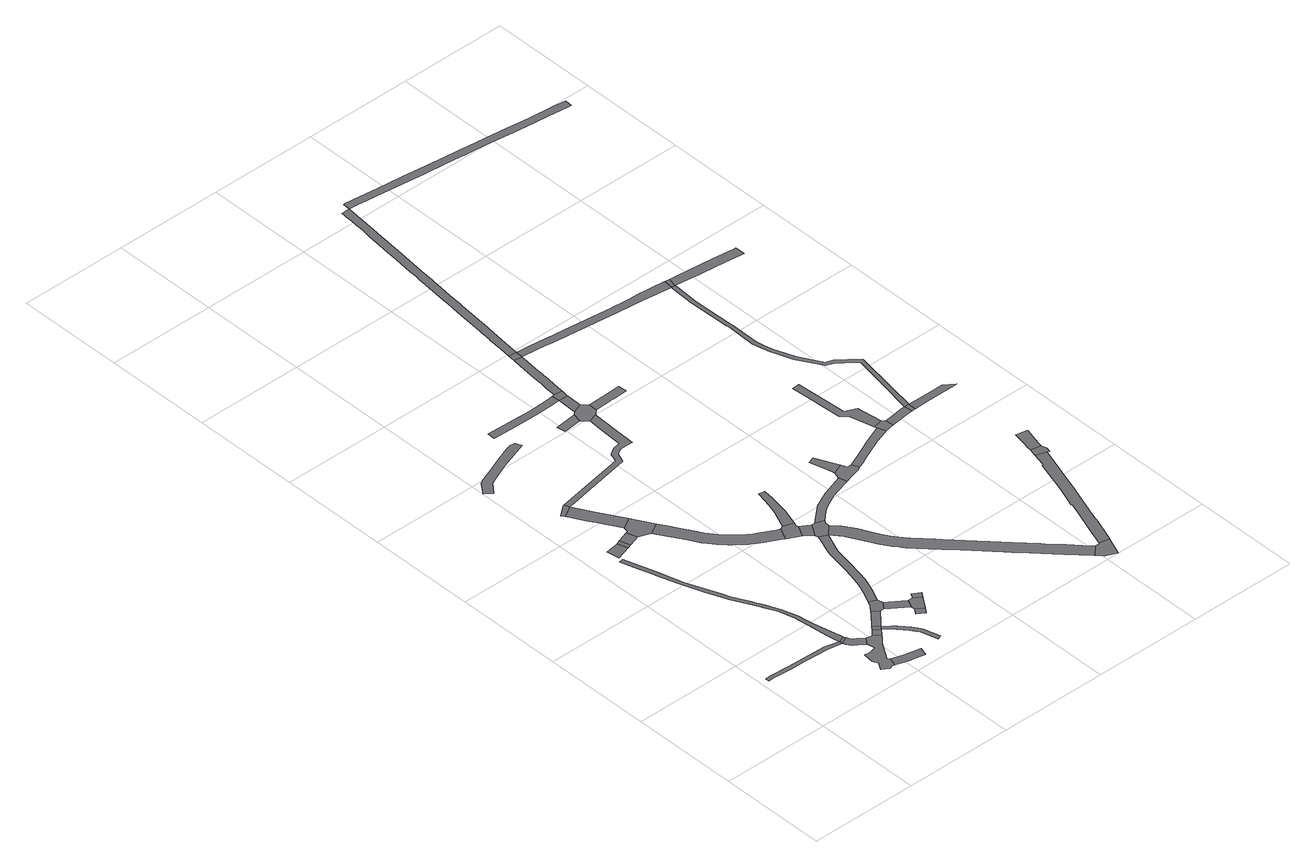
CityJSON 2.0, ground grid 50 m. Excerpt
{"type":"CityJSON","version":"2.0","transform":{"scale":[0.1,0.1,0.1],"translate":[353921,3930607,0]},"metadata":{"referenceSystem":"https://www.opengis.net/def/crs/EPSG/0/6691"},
"CityObjects":{
"road1":{"type":"Road","attributes":{"RoadStructureAttribute.sectionType":"1"},"geometry":[{"type":"MultiSurface","lod":"1","boundaries":[[[0,1,2,3,4,5,6,7,8,9,10,11,12]]]}]},
"road2":{"type":"Road","attributes":{"RoadStructureAttribute.sectionType":"1"},"geometry":[{"type":"MultiSurface","lod":"1","boundaries":[[[13,14,15,16,17,18,19,20,21,22,23,24,25,26,27,28,29,30,31,32,33,34,35,36,37,38,39,40,41,42,43,44,45,46,47,48,49,50,51,52,0]]]}]},
"road3":{"type":"Road","geometry":[{"type":"MultiSurface","lod":"1","boundaries":[[[12,53,13,0]]]}]},
"road4":{"type":"Road","geometry":[{"type":"MultiSurface","lod":"1","boundaries":[[[54,55,56,57,58,59,60,61,62,63,64,65,66,67,68,69,70,71,72,73,74,75,76]]]}]},
"road5":{"type":"Road","attributes":{"RoadStructureAttribute.sectionType":"1"},"geometry":[{"type":"MultiSurface","lod":"1","boundaries":[[[77,78,79,57,56,80,81,82,53,12]]]}]},
"road6":{"type":"Road","attributes":{"RoadStructureAttribute.sectionType":"1"},"geometry":[{"type":"MultiSurface","lod":"1","boundaries":[[[83,84,85,86]]]}]},
"road7":{"type":"Road","attributes":{"RoadStructureAttribute.sectionType":"1"},"geometry":[{"type":"MultiSurface","lod":"1","boundaries":[[[87,88,89,90,91,92,69,68]]]}]},
"road8":{"type":"Road","geometry":[{"type":"MultiSurface","lod":"1","boundaries":[[[93,86,85,94,95]]]}]},
"road9":{"type":"Road","attributes":{"RoadStructureAttribute.sectionType":"1"},"geometry":[{"type":"MultiSurface","lod":"1","boundaries":[[[96,97,54,76]]]}]},
"road10":{"type":"Road","attributes":{"RoadStructureAttribute.sectionType":"1"},"geometry":[{"type":"MultiSurface","lod":"1","boundaries":[[[95,94,98,99]]]}]},
"road11":{"type":"Road","geometry":[{"type":"MultiSurface","lod":"1","boundaries":[[[100,97,96,101]]]}]},
"road12":{"type":"Road","geometry":[{"type":"MultiSurface","lod":"1","boundaries":[[[102,103,104,105,106]]]}]},
"road13":{"type":"Road","attributes":{"RoadStructureAttribute.sectionType":"1"},"geometry":[{"type":"MultiSurface","lod":"1","boundaries":[[[105,107,108,109,110,111,112,113,106]]]}]},
"road14":{"type":"Road","attributes":{"RoadStructureAttribute.sectionType":"1"},"geometry":[{"type":"MultiSurface","lod":"1","boundaries":[[[96,114,115,116,117,118,119,120,121,122,123,124,125,126,127,101]]]}]},
"road15":{"type":"Road","attributes":{"RoadStructureAttribute.sectionType":"1"},"geometry":[{"type":"MultiSurface","lod":"1","boundaries":[[[128,129,130,131,132,100,101]]]}]},
"road16":{"type":"Road","geometry":[{"type":"MultiSurface","lod":"1","boundaries":[[[110,133,99,98,134,135,111]]]}]},
"road17":{"type":"Road","attributes":{"RoadStructureAttribute.sectionType":"1"},"geometry":[{"type":"MultiSurface","lod":"1","boundaries":[[[136,137,138,139,140,141,142,143,144,145,146,147,148,149,150,151,152]]]}]},
"road18":{"type":"Road","geometry":[{"type":"MultiSurface","lod":"1","boundaries":[[[153,154,155,131,130,156,157]]]}]},
"road19":{"type":"Road","attributes":{"RoadStructureAttribute.sectionType":"1"},"geometry":[{"type":"MultiSurface","lod":"1","boundaries":[[[156,158,159,157]]]}]},
"road20":{"type":"Road","attributes":{"RoadStructureAttribute.sectionType":"1"},"geometry":[{"type":"MultiSurface","lod":"1","boundaries":[[[160,161,162,163]]]}]},
"road21":{"type":"Road","attributes":{"RoadStructureAttribute.sectionType":"1"},"geometry":[{"type":"MultiSurface","lod":"1","boundaries":[[[164,165,166,167,168,169,170,171,172,173,174,175,176,177,135,134,178,179,180,181,182,183,184,185,186,187,188,189,190,191,192]]]}]},
"road22":{"type":"Road","geometry":[{"type":"MultiSurface","lod":"1","boundaries":[[[163,162,193,194,159,158]]]}]},
"road23":{"type":"Road","attributes":{"RoadStructureAttribute.sectionType":"1"},"geometry":[{"type":"MultiSurface","lod":"1","boundaries":[[[193,195,196,194]]]}]},
"road24":{"type":"Road","attributes":{"RoadStructureAttribute.sectionType":"1"},"geometry":[{"type":"MultiSurface","lod":"1","boundaries":[[[197,198,199,200,201,202,203,204,205,206,207,208,209,210,211,212,213,214,215,216,102,106]]]}]},
"road25":{"type":"Road","geometry":[{"type":"MultiSurface","lod":"1","boundaries":[[[217,218,219,220,164,192,221]]]}]},
"road26":{"type":"Road","attributes":{"RoadStructureAttribute.sectionType":"1"},"geometry":[{"type":"MultiSurface","lod":"1","boundaries":[[[222,223,224,217,221]]]}]},
"road27":{"type":"Road","geometry":[{"type":"MultiSurface","lod":"1","boundaries":[[[225,224,223,226,227,228,229,230]]]}]},
"road28":{"type":"Road","attributes":{"RoadStructureAttribute.sectionType":"1"},"geometry":[{"type":"MultiSurface","lod":"1","boundaries":[[[231,232,233,234,235,236,237,238,239,240]]]}]},
"road29":{"type":"Road","attributes":{"RoadStructureAttribute.sectionType":"1"},"geometry":[{"type":"MultiSurface","lod":"1","boundaries":[[[241,242,243,244,245,246,247,220,219]]]}]},
"road30":{"type":"Road","attributes":{"RoadStructureAttribute.sectionType":"1"},"geometry":[{"type":"MultiSurface","lod":"1","boundaries":[[[248,249,250,251]]]}]},
"road31":{"type":"Road","attributes":{"RoadStructureAttribute.sectionType":"1"},"geometry":[{"type":"MultiSurface","lod":"1","boundaries":[[[252,253,254,255,256,257,258,259,260,261,262,263,264,265,266,267,268,269,270,271,272,273,228,227,226,274,275,276,277,278,279,280,281,282,283,154,153,284,285,286,287,288,289,290,227,291,292,293,294,295,296,297,298,299,300,301,302,303,304,305,306,307,308,309,310,311,312,313]]]}]},
"road32":{"type":"Road","geometry":[{"type":"MultiSurface","lod":"1","boundaries":[[[208,314,315,316,317,251,250,209]]]}]},
"road33":{"type":"Road","attributes":{"RoadStructureAttribute.sectionType":"1"},"geometry":[{"type":"MultiSurface","lod":"1","boundaries":[[[318,319,320,321,322,323,324,325,326,327,328,225,230]]]}]},
"road34":{"type":"Road","attributes":{"RoadStructureAttribute.sectionType":"1"},"geometry":[{"type":"MultiSurface","lod":"1","boundaries":[[[317,316,329,240]]]}]},
"road35":{"type":"Road","geometry":[{"type":"MultiSurface","lod":"1","boundaries":[[[231,240,329,330,331,332]]]}]},
"road36":{"type":"Road","attributes":{"RoadStructureAttribute.sectionType":"1"},"geometry":[{"type":"MultiSurface","lod":"1","boundaries":[[[314,333,334,335,336,337,315]]]}]},
"road37":{"type":"Road","geometry":[{"type":"MultiSurface","lod":"1","boundaries":[[[338,339,340,341]]]}]},
"road38":{"type":"Road","attributes":{"RoadStructureAttribute.sectionType":"1"},"geometry":[{"type":"MultiSurface","lod":"1","boundaries":[[[342,343,344,345,346,347]]]}]},
"road39":{"type":"Road","geometry":[{"type":"MultiSurface","lod":"1","boundaries":[[[348,349,350,351,352,353,354,342,347,324,323]]]}]},
"road40":{"type":"Road","geometry":[{"type":"MultiSurface","lod":"1","boundaries":[[[355,356,357,358,359,360,252,313]]]}]},
"road41":{"type":"Road","attributes":{"RoadStructureAttribute.sectionType":"1"},"geometry":[{"type":"MultiSurface","lod":"1","boundaries":[[[361,362,363,364,365,366,367,368,369,370,371,372,373,352,351]]]}]},
"road42":{"type":"Road","attributes":{"RoadStructureAttribute.sectionType":"1"},"geometry":[{"type":"MultiSurface","lod":"1","boundaries":[[[338,374,375,376,377,378,379,380,381,382,383,384,385,386,387,388,389,390,391,392,393,394,395,396,397,398,399,400,401,402,403,404,405,406,407,408,409,410,411,412,413,414,415,416,417,418,419,420,421,422,423,424,425,426,427,428,429,430,431,432,433,339]]]}]},
"road43":{"type":"Road","attributes":{"RoadStructureAttribute.sectionType":"1"},"geometry":[{"type":"MultiSurface","lod":"1","boundaries":[[[331,434,435,436,437,438,439,341,440,441,442,443,444,445,446,447,448,449,450,451,452,453,454,455,456,457,458,459,460,461,462,463,464,465,466,338,341,340,467,468,469,470,471,472,473,474,332]]]}]},
"road44":{"type":"Road","attributes":{"RoadStructureAttribute.sectionType":"1"},"geometry":[{"type":"MultiSurface","lod":"1","boundaries":[[[475,476,477,478,479,480,481,482,483,484,485,486,487,488,489,490,491,492,493,494,359,358]]]}]},
"road45":{"type":"Road","geometry":[{"type":"MultiSurface","lod":"1","boundaries":[[[495,496,497,369,368,498]]]}]},
"road46":{"type":"Road","attributes":{"RoadStructureAttribute.sectionType":"1"},"geometry":[{"type":"MultiSurface","lod":"1","boundaries":[[[499,500,501,502,503,504,505,506,507,508,509,497,496]]]}]},
"road47":{"type":"Road","attributes":{"RoadStructureAttribute.sectionType":"1"},"geometry":[{"type":"MultiSurface","lod":"1","boundaries":[[[510,511,512,513,514,515,516,495,498]]]}]},
"road48":{"type":"Road","geometry":[{"type":"MultiSurface","lod":"1","boundaries":[[[514,513,517,518]]]}]},
"road49":{"type":"Road","geometry":[{"type":"MultiSurface","lod":"1","boundaries":[[[519,520,521,484,483,522]]]}]},
"road50":{"type":"Road","attributes":{"RoadStructureAttribute.sectionType":"1"},"geometry":[{"type":"MultiSurface","lod":"1","boundaries":[[[523,524,525,526,527,528,529,530,531,521,520]]]}]},
"road51":{"type":"Road","attributes":{"RoadStructureAttribute.sectionType":"1"},"geometry":[{"type":"MultiSurface","lod":"1","boundaries":[[[532,533,518,517,534,535,536]]]}]},
"road52":{"type":"Road","attributes":{"RoadStructureAttribute.sectionType":"1"},"geometry":[{"type":"MultiSurface","lod":"1","boundaries":[[[537,453,538,539,540,541,542,543,544,545,546,547,548,549,550,551,552,553,554,555,556,514,518,557,558,559,560,561,562,563,564,565,566,567,568,569,570,571,572,573,537,574,575,576,577,578,579,580,581,582,583,584]]]}]},
"road53":{"type":"Road","geometry":[{"type":"MultiSurface","lod":"1","boundaries":[[[454,453,537,584]]]}]},
"road54":{"type":"Road","attributes":{"RoadStructureAttribute.sectionType":"1"},"geometry":[{"type":"MultiSurface","lod":"1","boundaries":[[[585,586,587,588,589,590,591,592,593,594,595,596,597,598,599,600,601,602,603,604,605,606,607,608,609,610,611,612,613,614,401]]]}]}
},
"vertices":[
[400,336,0],[334,354,0],[151,359,0],[68,365,0],[60,365,0],[34,364,0],[36,345,0],[68,346,0],[70,347,0],[148,340,0],[222,338,0],[333,333,0],[397,321,0],
[429,348,0],[427,353,0],[425,367,0],[424,368,0],[397,494,0],[394,518,0],[388,561,0],[366,638,0],[349,678,0],[340,697,0],[321,738,0],[315,749,0],[302,775,0],[302,776,0],[274,832,0],[263,860,0],[234,934,0],[204,1014,0],[193,1053,0],[177,1107,0],[161,1160,0],[126,1278,0],[107,1273,0],[125,1211,0],[130,1195,0],[153,1121,0],[154,1119,0],[185,1016,0],[220,918,0],[257,825,0],[260,819,0],[284,770,0],[320,699,0],[322,694,0],[351,632,0],[370,556,0],[372,537,0],[379,490,0],[389,398,0],[395,355,0],
[433,339,0],
[517,278,0],[509,279,0],[489,283,0],[464,251,0],[467,249,0],[472,219,0],[471,215,0],[441,208,0],[414,211,0],[408,161,0],[420,137,0],[399,102,0],[431,83,0],[447,89,0],[457,86,0],[469,125,0],[463,137,0],[469,146,0],[505,206,0],[506,207,0],[515,218,0],[534,240,0],[546,255,0],
[404,306,0],[419,287,0],[436,274,0],[460,305,0],[447,316,0],[439,327,0],
[112,1352,0],[122,1293,0],[190,1315,0],[175,1363,0],
[521,67,0],[530,65,0],[591,52,0],[602,90,0],[542,103,0],[526,108,0],
[192,1370,0],[209,1321,0],[193,1369,0],
[567,282,0],[540,304,0],
[262,1338,0],[246,1386,0],
[553,320,0],[579,297,0],
[188,1677,0],[180,1675,0],[131,1637,0],[141,1622,0],[193,1652,0],
[146,1612,0],[190,1537,0],[204,1513,0],[261,1414,0],[314,1445,0],[282,1499,0],[253,1549,0],
[599,256,0],[612,242,0],[629,221,0],[647,201,0],[660,181,0],[669,166,0],[691,90,0],[710,95,0],[687,174,0],[677,192,0],[663,214,0],[645,235,0],[627,255,0],[613,271,0],
[589,308,0],[593,313,0],[641,367,0],[613,390,0],[604,379,0],
[256,1389,0],[316,1320,0],[369,1350,0],
[34,1914,0],[72,1959,0],[73,1960,0],[89,1969,0],[180,2008,0],[317,2055,0],[303,2083,0],[282,2086,0],[256,2080,0],[196,2056,0],[137,2033,0],[128,2029,0],[96,2016,0],[53,1999,0],[51,1998,0],[41,1993,0],[3,1940,0],
[679,425,0],[646,440,0],[634,415,0],[660,367,0],[684,400,0],
[747,305,0],[765,340,0],
[731,260,0],[764,237,0],[782,263,0],[749,286,0],
[701,997,0],[688,1004,0],[621,1039,0],[594,1054,0],[582,1061,0],[561,1079,0],[546,1092,0],[526,1112,0],[500,1139,0],[466,1183,0],[447,1217,0],[413,1274,0],[394,1307,0],[388,1317,0],[392,1192,0],[419,1145,0],[435,1124,0],[457,1096,0],[486,1066,0],[497,1055,0],[517,1038,0],[526,1030,0],[536,1023,0],[547,1013,0],[564,1003,0],[573,997,0],[597,984,0],[667,945,0],[672,942,0],
[820,318,0],[787,340,0],
[836,341,0],[802,363,0],
[225,1658,0],[328,1678,0],[351,1682,0],[535,1718,0],[543,1739,0],[547,1749,0],[552,1763,0],[572,1777,0],[588,1780,0],[639,1778,0],[645,1883,0],[651,1998,0],[610,1986,0],[605,1908,0],[598,1808,0],[562,1800,0],[531,1779,0],[520,1748,0],[517,1740,0],[346,1707,0],
[762,963,0],[759,976,0],[764,990,0],[719,1005,0],[734,910,0],
[741,906,0],[772,880,0],[806,934,0],
[821,933,0],[775,863,0],[811,847,0],[853,888,0],[853,908,0],[863,921,0],
[605,2197,0],[573,2194,0],[482,2190,0],[375,2192,0],[267,2196,0],[266,2161,0],[374,2157,0],[482,2155,0],[575,2159,0],[608,2159,0],
[790,1068,0],[807,1160,0],[812,1209,0],[784,1214,0],[775,1166,0],[760,1114,0],[750,1081,0],
[491,2044,0],[495,2004,0],[581,2013,0],[590,2054,0],
[1525,94,0],[1489,132,0],[1446,177,0],[1440,183,0],[1390,236,0],[1377,250,0],[1302,329,0],[1242,393,0],[1238,397,0],[1207,429,0],[1116,525,0],[1098,545,0],[1096,547,0],[1030,618,0],[1012,638,0],[982,681,0],[961,717,0],[930,777,0],[927,784,0],[926,786,0],[920,801,0],[886,852,0],[766,834,0],[751,798,0],[743,778,0],[736,758,0],[734,750,0],[713,639,0],[700,578,0],[690,541,0],[673,498,0],[672,495,0],[705,478,0],[725,530,0],[730,549,0],[741,590,0],[756,668,0],[772,749,0],[791,795,0],[851,796,0],[855,790,0],[860,782,0],[886,731,0],[918,666,0],[941,632,0],[947,625,0],[964,604,0],[970,595,0],[980,583,0],[1040,519,0],[1060,498,0],[1071,487,0],[1075,482,0],[1096,459,0],[1154,397,0],[1211,337,0],[1218,330,0],[1262,283,0],[1265,280,0],[1279,266,0],[1400,138,0],[1482,53,0],
[675,2020,0],[675,2060,0],[650,2085,0],[604,2068,0],
[901,958,0],[925,976,0],[990,1007,0],[1063,1030,0],[1074,1033,0],[1089,1038,0],[1078,1075,0],[1011,1052,0],[975,1041,0],[904,1006,0],[878,985,0],
[652,2158,0],
[651,2163,0],[655,2194,0],[617,2198,0],
[768,2024,0],[770,2024,0],[838,2027,0],[836,2067,0],[745,2063,0],
[688,2489,0],[650,2493,0],[646,2458,0],[683,2454,0],
[1137,1130,0],[1123,1159,0],[1089,1232,0],[1060,1223,0],[1081,1142,0],[1089,1108,0],
[1112,1045,0],[1150,1056,0],[1168,1061,0],[1184,1068,0],[1169,1102,0],[1154,1100,0],[1150,1102,0],
[1510,24,0],[1560,3,0],[1589,75,0],[1594,87,0],[1547,97,0],[1544,92,0],
[1192,1072,0],[1213,1081,0],[1236,1091,0],[1251,1098,0],[1255,1100,0],[1339,1137,0],[1374,1149,0],[1409,1162,0],[1396,1198,0],[1342,1177,0],[1308,1162,0],[1267,1144,0],[1221,1124,0],
[692,2534,0],[702,2613,0],[705,2643,0],[708,2669,0],[709,2676,0],[713,2714,0],[721,2780,0],[727,2840,0],[729,2850,0],[729,2855,0],[731,2872,0],[736,2920,0],[743,2979,0],[748,3024,0],[749,3036,0],[757,3106,0],[763,3158,0],[769,3210,0],[779,3305,0],[784,3347,0],[789,3392,0],[795,3440,0],[798,3463,0],[801,3489,0],[804,3518,0],[805,3531,0],[807,3545,0],[810,3574,0],[772,3572,0],[768,3531,0],[767,3522,0],[764,3491,0],[763,3486,0],[762,3467,0],[761,3444,0],[753,3397,0],[747,3349,0],[742,3303,0],[736,3255,0],[733,3226,0],[732,3216,0],[726,3164,0],[722,3130,0],[720,3109,0],[718,3093,0],[715,3066,0],[711,3032,0],[706,2982,0],[698,2913,0],[695,2886,0],[691,2856,0],[691,2855,0],[691,2852,0],[685,2801,0],[679,2742,0],[672,2681,0],[671,2671,0],[665,2618,0],[664,2615,0],[656,2545,0],
[657,2219,0],[658,2223,0],[665,2282,0],[670,2335,0],[673,2367,0],[679,2419,0],[752,2447,0],[799,2441,0],[828,2437,0],[895,2430,0],[946,2424,0],[963,2422,0],[972,2421,0],[984,2419,0],[1048,2412,0],[1136,2402,0],[1207,2394,0],[1262,2388,0],[1331,2380,0],[1399,2373,0],[1404,2416,0],[1272,2429,0],[1232,2432,0],[1227,2432,0],[1202,2434,0],[1146,2438,0],[1143,2438,0],[1054,2447,0],[953,2459,0],[922,2463,0],[865,2469,0],[796,2477,0],[741,2483,0],[641,2414,0],[636,2370,0],[631,2324,0],[627,2283,0],[626,2277,0],[626,2275,0],[622,2248,0],[618,2207,0],
[1607,124,0],[1636,207,0],[1638,214,0],[1646,239,0],[1648,244,0],[1708,423,0],[1717,453,0],[1777,637,0],[1779,642,0],[1732,659,0],[1716,601,0],[1714,595,0],[1709,596,0],[1682,508,0],[1676,490,0],[1656,425,0],[1626,342,0],[1632,342,0],[1609,273,0],[1578,186,0],
[1449,1207,0],[1437,1219,0],[1393,1209,0],[1455,1169,0],
[1426,1311,0],[1423,1337,0],[1371,1361,0],[1356,1601,0],[1321,1598,0],[1336,1350,0],[1348,1340,0],[1352,1337,0],[1359,1328,0],[1366,1319,0],[1368,1314,0],
[1489,1174,0],[1543,1182,0],[1555,1183,0],[1567,1183,0],[1563,1222,0],[1547,1222,0],[1497,1214,0],
[1585,1184,0],[1584,1221,0],
[1796,663,0],[1787,685,0],[1740,695,0],[1790,639,0],
[1789,693,0],[1792,707,0],[1813,791,0],[1813,793,0],[1761,803,0],[1761,800,0],[1749,737,0],[1746,726,0],[1743,711,0],
[1761,1222,0],[1681,1221,0],[1649,1185,0],[1790,1186,0],[1806,1187,0],
[1417,2370,0],[1398,2361,0],[1390,2244,0],[1395,2070,0],[1395,2059,0],[1396,2042,0],[1392,1906,0],[1401,1864,0],[1410,1821,0],[1416,1806,0],[1446,1727,0],[1499,1635,0],[1510,1616,0],[1525,1611,0],[1544,1603,0],[1575,1578,0],[1613,1547,0],[1621,1537,0],[1621,1528,0],[1592,1372,0],[1586,1230,0],[1605,1333,0],[1607,1343,0],[1643,1545,0],[1599,1582,0],[1580,1598,0],[1556,1618,0],[1523,1630,0],[1462,1734,0],[1434,1811,0],[1428,1826,0],[1419,1868,0],[1411,1907,0],[1414,2042,0],[1414,2054,0],[1408,2244,0],[1417,2360,0],[1478,2364,0],[1534,2357,0],[1612,2348,0],[1685,2340,0],[1726,2335,0],[1745,2333,0],[1745,2380,0],[1737,2381,0],[1634,2393,0],[1456,2410,0],[1426,2413,0],
[854,3569,0],[891,3565,0],[974,3556,0],[1093,3542,0],[1171,3534,0],[1271,3523,0],[1341,3515,0],[1360,3512,0],[1409,3507,0],[1490,3498,0],[1592,3486,0],[1699,3474,0],[1765,3466,0],[1853,3456,0],[1872,3454,0],[1876,3490,0],[1817,3497,0],[1703,3509,0],[1596,3522,0],[1494,3534,0],[1413,3542,0],[1364,3548,0],[1346,3550,0],[1275,3558,0],[1175,3569,0],[1097,3578,0],[978,3592,0],[895,3601,0],[821,3609,0],[814,3610,0]
]}
